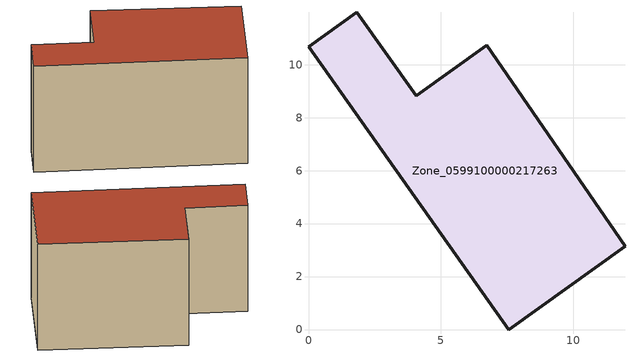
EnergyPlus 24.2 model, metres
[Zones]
Zone_0599100000217263
 floor ground (C_G): 7.57,0 0,10.67 1.82,11.97 4.06,8.83 6.73,10.74 11.95,3.14 z0
 wall outside (C_F): 7.57,0 11.95,3.14 6.73,10.74 4.06,8.83 1.82,11.97 0,10.67 7.57,0 z0:7.96
 roof outside (C_R): 0,10.67 7.57,0 11.95,3.14 6.73,10.74 4.06,8.83 1.82,11.97 z7.96
[BUILDING]
Pand.0599100000217263: North Axis=0; Terrain=City; Loads Convergence Tolerance Value=0.04; Temperature Convergence Tolerance Value=0.4; Solar Distribution=FullExterior; Maximum Number of Warmup Days=25; Minimum Number of Warmup Days=1
[Site:Location]
Rotterdam.The.Hague.AP_ZH_NLD Design_Conditions: Latitude=51.96; Longitude=4.45; Time Zone=1; Elevation=-4.5
[SITE:GROUNDTEMPERATURE:BUILDINGSURFACE]
18, 18, 18, 18, 18, 18, 18, 18, 18, 18, 18, 18
[MATERIAL] Thermal Absorptance=0.9; Solar Absorptance=0.7; Visible Absorptance=0.7
Name | Roughness | Thickness | Conductivity | Density | Specific Heat
G.TI.1975-1991 | MediumSmooth | 0.15 | 0.288461 | 540 | 1210
F.TI.1975-1991 | Rough | 0.3 | 0.230769 | 1920 | 840
R.TI.1975-1991 | MediumRough | 0.2 | 0.153846 | 1500 | 1000
[CONSTRUCTION]
C_G: G.TI.1975-1991
C_F: F.TI.1975-1991
C_R: R.TI.1975-1991
[ZONE]
Zone_0599100000217263: Type=1; Multiplier=1; Ceiling Height=Autocalculate; Volume=Autocalculate; Floor Area=autocalculate; Part of Total Floor Area=Yes
[ZONEINFILTRATION:DESIGNFLOWRATE]
Infil_Zone_0599100000217263: Zone or ZoneList or Space or SpaceList=Zone_0599100000217263; Schedule=AlwaysOn; Design Flow Rate Calculation Method=Flow/Area; Flow Rate per Floor Area=0.003; Constant Term Coefficient=1; Temperature Term Coefficient=0; Velocity Term Coefficient=0; Velocity Squared Term Coefficient=0
[HVACTEMPLATE:ZONE:IDEALLOADSAIRSYSTEM]
Zone_0599100000217263: Maximum Heating Supply Air Temperature=50; Minimum Cooling Supply Air Temperature=13; Maximum Heating Supply Air Humidity Ratio=0.0156; Minimum Cooling Supply Air Humidity Ratio=0.0077; Heating Limit=NoLimit; Cooling Limit=NoLimit; Dehumidification Control Type=ConstantSensibleHeatRatio; Cooling Sensible Heat Ratio=0.7; Dehumidification Setpoint=60; Humidification Control Type=None; Humidification Setpoint=30; Outdoor Air Method=None; Outdoor Air Flow Rate per Person=0.00944; Outdoor Air Flow Rate per Zone Floor Area=0; Outdoor Air Flow Rate per Zone=0; Demand Controlled Ventilation Type=None; Outdoor Air Economizer Type=NoEconomizer; Heat Recovery Type=None; Sensible Heat Recovery Effectiveness=0.7; Latent Heat Recovery Effectiveness=0.65
[ZONECONTROL:THERMOSTAT]
ThermostatControl_Zone_0599100000217263: Zone or ZoneList=Zone_0599100000217263; Control Type Schedule=DualSetpointControlType; Control 1=Thermostat_Zone_0599100000217263; Temperature Difference Between Cutout And Setpoint=0
[THERMOSTATSETPOINT:DUALSETPOINT]
Thermostat_Zone_0599100000217263: Heating Setpoint Temperature Schedule=HeatingSetpoint_Zone_0599100000217263; Cooling Setpoint Temperature Schedule=CoolingSetpoint_Zone_0599100000217263
[SCHEDULE:COMPACT]
HeatingSetpoint_Zone_0599100000217263: Through: 12/31, For: AllDays, Until: 24:00, 21
CoolingSetpoint_Zone_0599100000217263: Through: 12/31, For: AllDays, Until: 24:00, 24
DualSetpointControlType: Through: 12/31, For: AllDays, Until: 24:00, 4
AlwaysOn: Through: 12/31, For: AllDays, Until: 24:00, 1
